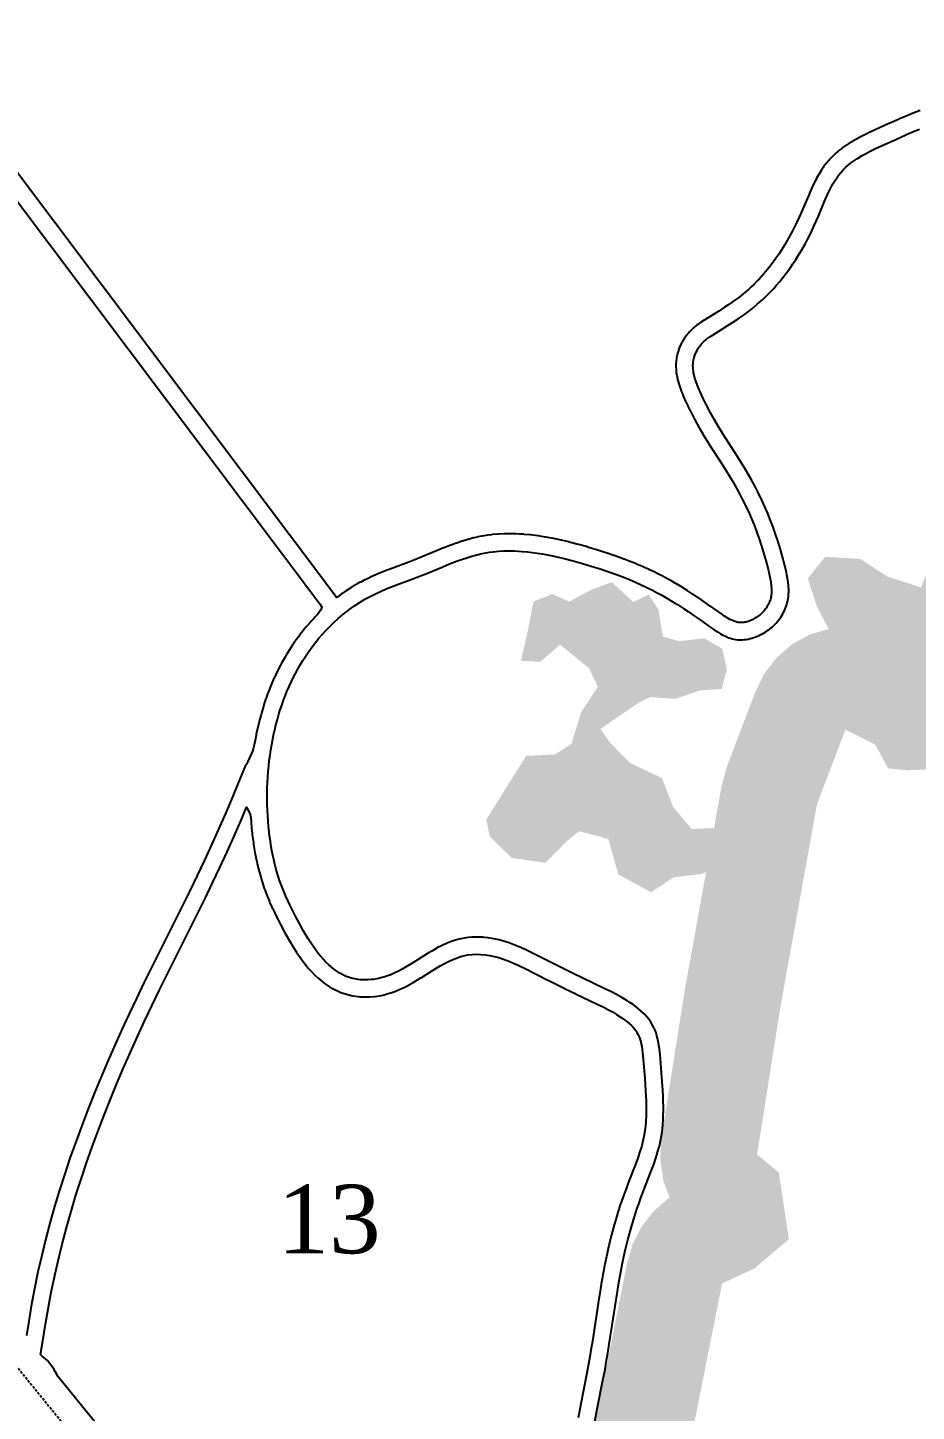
# Model space of a CAD drawing. Header units: metres. Extents: x 711577 to 713688, y 7856318 to 7857553.
# Drawn here: x 712827.4 to 713086.9, y 7856558.6 to 7856962.5 of the extents above; entities that cross this region are included whole.
import ezdxf
from ezdxf.enums import TextEntityAlignment as Align

# ---------------------------------------------------------------- set-up
doc = ezdxf.new("R2010")
doc.units = ezdxf.units.M
doc.linetypes.add('DASHED2', pattern=[0.375, 0.25, -0.125])
for name, color, linetype, true_color in [('APP', 7, 'Continuous', 0xffffff), ('NUMERAÇÕES DOS TALHÕES', 7, 'Continuous', 0xffffff), ('RESERVA LEGAL', 7, 'Continuous', 0xffffff), ('TALHÕES', 3, 'Continuous', 0x00ff00)]:
    doc.layers.add(name, color=color, linetype=linetype, true_color=true_color)
for name, color, linetype in [('NUMERAÇÕES', 7, 'Continuous'), ('Perímetro', 1, 'Continuous'), ('Rede de Energia', 1, 'DASHED2'), ('ÁREAS', 7, 'Continuous')]:
    doc.layers.add(name, color=color, linetype=linetype)
doc.styles.add('AREAS', font='times.ttf')

# ---------------------------------------------------------------- blocks, each defined once
blk = doc.blocks.new('area_de_talhao')
at = {"layer": 'NUMERAÇÕES', "linetype": 'Continuous', "style": 'AREAS'}
blk.add_attdef('NRO', text='', height=20, dxfattribs=at).set_placement((0, 6.08), align=Align.CENTER)
at = {"layer": 'ÁREAS', "linetype": 'Continuous', "style": 'AREAS', "flags": 1}
for tag, height, p in [('AREAREAL', 0.001, (0, 0)), ('AREA', 20, (0, -23.92))]:
    blk.add_attdef(tag, text='', height=height, dxfattribs=at).set_placement(p, align=Align.CENTER)

msp = doc.modelspace()

# ---------------------------------------------------------------- hatches: boundary and pattern name
at = {"layer": 'APP', "linetype": 'Continuous'}
h = msp.add_hatch(dxfattribs=at)
h.set_pattern_fill('GOST_GLASS', color=3)
h.paths.add_polyline_path([(711807.13, 7856885.17), (711804.27, 7856887.4), (711782.36, 7856902.33), (711780.04, 7856903.57), (711780.32, 7856906.84), (711779.58, 7856913.19), (711778.65, 7856915.96), (711780.69, 7856920.95), (711781.85, 7856926.75), (711781.9, 7856932.67), (711780.84, 7856938.48), (711778.42, 7856944.7), (711778.93, 7856944.69), (711781.88, 7856949.15), (711790.88, 7856953.52), (711807.19, 7856961.45), (711813.69, 7856965.82), (711830.14, 7856980.56), (711835.25, 7856986.56), (711848.05, 7857006.47), (711849.76, 7857009.5), (711863.08, 7857036.62), (711864.46, 7857039.9), (711874.89, 7857069.35), (711880.32, 7857081.5), (711882.22, 7857087.15), (711883, 7857093.08), (711882.64, 7857099.06), (711881.16, 7857104.84), (711878.61, 7857110.19), (711875.1, 7857114.9), (711870.76, 7857118.77), (711865.78, 7857121.65), (711864.87, 7857122.06), (711859.7, 7857123.77), (711854.32, 7857124.41), (711848.92, 7857123.97), (711843.7, 7857122.45), (711840.73, 7857120.9), (711839.84, 7857118.61), (711838.38, 7857119.53), (711834.54, 7857116.44), (711830.93, 7857112.17), (711828.17, 7857107.26), (711822.23, 7857093.95), (711821.32, 7857091.68), (711811.08, 7857062.78), (711799.37, 7857038.93), (711789.77, 7857024.01), (711779.44, 7857014.75), (711766.78, 7857008.61), (711750.55, 7857000.72), (711746.21, 7856998.1), (711742.37, 7856994.72), (711739.15, 7856990.67), (711729.66, 7856976.32), (711726.34, 7856969.62), (711726.12, 7856969.02), (711723.15, 7856969.62), (711694.71, 7856973.1), (711688.85, 7856973.17), (711683.09, 7856971.97), (711677.69, 7856969.54), (711672.88, 7856965.99), (711668.86, 7856961.48), (711659.14, 7856947.98), (711649.63, 7856945.44), (711646.93, 7856944.57), (711621.35, 7856934.8), (711592.06, 7856926.82), (711586.56, 7856924.67), (711584.21, 7856923.1), (711599.11, 7856897.94), (711629.7, 7856906.27), (711656.54, 7856916.52), (711675.69, 7856921.62), (711691.41, 7856943.46), (711719.85, 7856939.98), (711737.36, 7856935.02), (711739.78, 7856934.27), (711746.87, 7856942.2), (711752.88, 7856959.28), (711762.38, 7856973.63), (711778.61, 7856981.51), (711794.8, 7856989.38), (711811.05, 7857003.93), (711823.74, 7857023.68), (711837.01, 7857050.69), (711847.85, 7857081.28), (711853.79, 7857094.58), (711854.7, 7857094.17), (711848.78, 7857080.91), (711837.93, 7857050.3), (711824.61, 7857023.18), (711811.81, 7857003.28), (711795.36, 7856988.54), (711779.05, 7856980.61), (711763.06, 7856972.85), (711753.79, 7856958.83), (711747.75, 7856941.68), (711740.83, 7856933.94), (711753.7, 7856929.93), (711747.05, 7856917.27), (711752.01, 7856906.34), (711743.8, 7856886.65), (711766.97, 7856877.27), (711788.87, 7856862.34), (711807.71, 7856845.62), (711811.36, 7856831.11), (711800.64, 7856817.77), (711783.09, 7856785.34), (711771.83, 7856747.17), (711780.95, 7856703.95), (711781.26, 7856646.68), (711785.74, 7856589.55), (711842.66, 7856510.21), (711887.71, 7856504.37), (711945.81, 7856479.71), (712023.06, 7856430.77), (712051.13, 7856427.29), (712051.33, 7856432.54), (712050.48, 7856438.25), (712048.6, 7856443.68), (712045.77, 7856448.63), (712042.08, 7856452.9), (712037.67, 7856456.35), (711960.43, 7856505.28), (711956.42, 7856507.38), (711898.32, 7856532.05), (711891.2, 7856533.98), (711858.04, 7856538.28), (711813.28, 7856600.66), (711812.87, 7856606), (711812.74, 7856606.09), (711812.85, 7856606.18), (711809.57, 7856648.04), (711809.32, 7856693.99), (711806.05, 7856696.67), (711809.25, 7856704.33), (711808.59, 7856710.45), (711801.11, 7856745.93), (711809.21, 7856773.41), (711823.94, 7856800.61), (711832.97, 7856811.85), (711836.07, 7856816.56), (711838.26, 7856821.81), (711839.46, 7856827.41), (711839.62, 7856833.14), (711838.73, 7856838.8), (711835.08, 7856853.31), (711833.05, 7856858.97), (711829.97, 7856864.09), (711825.97, 7856868.45)])
h.paths.add_polyline_path([(713046.72, 7856628.27), (713040.39, 7856633.56), (713047.13, 7856676.24), (713057.88, 7856735.79), (713066.2, 7856757.61), (713074.92, 7856753.14), (713078.63, 7856746.26), (713084.07, 7856745.71), (713092.36, 7856746.01), (713099.25, 7856740.73), (713113.14, 7856735.46), (713127.69, 7856734.17), (713144.64, 7856733.12), (713160.06, 7856737.59), (713180.53, 7856738.25), (713205.62, 7856735.54), (713224.95, 7856738.19), (713245.89, 7856733.96), (713261.18, 7856729.39), (713263.62, 7856717.88), (713265.93, 7856699.79), (713257.78, 7856688.11), (713248.02, 7856671.65), (713232.48, 7856632.1), (713224.79, 7856616.42), (713218.68, 7856600.95), (713224.83, 7856585.33), (713229.86, 7856570.41), (713234.74, 7856554.57), (713238.69, 7856550.13), (713253.65, 7856544.47), (713259.08, 7856530.39), (713268.67, 7856525.6), (713289.21, 7856523.62), (713300.02, 7856524.35), (713305.22, 7856526.25), (713322.83, 7856545.07), (713349, 7856566.66), (713373.23, 7856579.82), (713380.58, 7856600.47), (713394.01, 7856606.15), (713408.19, 7856608.48), (713422.66, 7856610.57), (713434.83, 7856602.42), (713442.63, 7856598.64), (713467.5, 7856606.96), (713485.56, 7856615.07), (713501.74, 7856620.54), (713499.07, 7856654.17), (713491.47, 7856682.98), (713483.81, 7856726.05), (713481.87, 7856754.39), (713475.16, 7856774.79), (713485.08, 7856790.03), (713514.99, 7856780.54), (713536.46, 7856770.69), (713558.66, 7856768.09), (713578.2, 7856771.23), (713589.75, 7856779.6), (713596.73, 7856788.71), (713605.65, 7856802.69), (713598.7, 7856820.05), (713593.14, 7856833.7), (713597.79, 7856845.77), (713605.21, 7856857.11), (713615.75, 7856866.24), (713622.17, 7856885.8), (713629.99, 7856922.69), (713636.61, 7856959.34), (713633.57, 7856974.27), (713645.02, 7857007.87), (713641.45, 7857029.17), (713622.62, 7857060.95), (713611.84, 7857079.88), (713593.35, 7857082.49), (713589.71, 7857091.49), (713584.8, 7857111.14), (713587.11, 7857124.58), (713592.5, 7857132.23), (713601.11, 7857134.12), (713609.87, 7857123.82), (713625.47, 7857132.73), (713636.14, 7857142.66), (713655.47, 7857142.29), (713688.27, 7857186.68), (713663.42, 7857202.71), (713641.85, 7857172.39), (713636.7, 7857172.49), (713631.47, 7857172.08), (713626.4, 7857170.66), (713621.66, 7857168.28), (713617.42, 7857165.02), (713613.17, 7857161.07), (713612.72, 7857161.35), (713607.11, 7857163.29), (713601.24, 7857163.96), (713595.36, 7857163.33), (713586.75, 7857161.44), (713581.83, 7857159.85), (713577.26, 7857157.36), (713573.2, 7857154.04), (713569.77, 7857149.99), (713564.38, 7857142.35), (713561.13, 7857136.42), (713559.25, 7857129.87), (713556.93, 7857116.42), (713556.5, 7857109.93), (713557.42, 7857103.5), (713562.33, 7857083.85), (713563.66, 7857079.77), (713567.29, 7857070.78), (713570.12, 7857065.4), (713573.94, 7857060.74), (713578.59, 7857057.01), (713583.87, 7857054.37), (713589.55, 7857052.92), (713594.55, 7857052.21), (713598.34, 7857045.57), (713598.6, 7857045.13), (713614.51, 7857018.26), (713615.82, 7857010.45), (713606.92, 7856984.32), (713605.62, 7856978.97), (713605.27, 7856973.47), (713605.88, 7856967.99), (713607.72, 7856958.95), (713602.26, 7856928.7), (713594.88, 7856893.92), (713591.6, 7856883.92), (713587.24, 7856880.15), (713581.9, 7856874.02), (713574.48, 7856862.69), (713571.55, 7856856.95), (713566.9, 7856844.88), (713565.32, 7856839.23), (713564.83, 7856833.36), (713565.43, 7856827.51), (713567.12, 7856821.9), (713572.64, 7856808.34), (713573.59, 7856805.97), (713570.32, 7856801.71), (713567.53, 7856799.69), (713558.12, 7856798.18), (713543.88, 7856799.85), (713526.31, 7856807.9), (713523.18, 7856809.11), (713493.27, 7856818.6), (713487.43, 7856819.76), (713481.48, 7856819.62), (713475.69, 7856818.16), (713470.32, 7856815.47), (713465.6, 7856811.65), (713461.73, 7856806.88), (713451.82, 7856791.64), (713449.24, 7856786.77), (713447.57, 7856781.48), (713446.87, 7856775.96), (713447.15, 7856770.4), (713448.41, 7856764.99), (713453.9, 7856748.29), (713455.57, 7856723.87), (713455.98, 7856720.52), (713463.64, 7856677.45), (713464.19, 7856674.96), (713471.08, 7856648.85), (713471.68, 7856641.25), (713457.67, 7856634.96), (713445.26, 7856630.81), (713437.87, 7856635.76), (713433.46, 7856638.17), (713428.72, 7856639.73), (713423.8, 7856640.39), (713418.84, 7856640.13), (713404.37, 7856638.04), (713403.86, 7856637.96), (713389.68, 7856635.63), (713383.5, 7856633.84), (713370.07, 7856628.16), (713364.87, 7856625.27), (713360.35, 7856621.32), (713356.7, 7856616.47), (713354.07, 7856610.93), (713350.56, 7856601.06), (713336.05, 7856593.18), (713331.57, 7856590.15), (713305.39, 7856568.56), (713302.67, 7856566), (713291.11, 7856553.64), (713289.64, 7856553.54), (713280.39, 7856554.43), (713279.88, 7856555.73), (713277.09, 7856561.24), (713273.27, 7856566.01), (713268.58, 7856569.84), (713263.25, 7856572.55), (713258.42, 7856574.38), (713256.79, 7856579.65), (713256.54, 7856580.43), (713251.51, 7856595.35), (713250.99, 7856596.78), (713249.34, 7856600.96), (713250.48, 7856603.84), (713257.64, 7856618.43), (713258.65, 7856620.72), (713273.28, 7856657.97), (713281.23, 7856671.37), (713288.74, 7856682.15), (713291.52, 7856687.06), (713293.36, 7856692.44), (713294.19, 7856698.08), (713293.99, 7856703.79), (713291.69, 7856721.88), (713291.26, 7856724.43), (713288.81, 7856735.94), (713286.86, 7856741.99), (713283.73, 7856747.46), (713279.57, 7856752.1), (713274.56, 7856755.7), (713268.94, 7856758.09), (713253.65, 7856762.66), (713251.26, 7856763.26), (713230.32, 7856767.49), (713225.84, 7856768.02), (713221.34, 7856767.78), (713205.27, 7856765.58), (713183.45, 7856767.94), (713179.69, 7856768.08), (713159.22, 7856767.41), (713152.58, 7856766.36), (713141.67, 7856763.2), (713129.74, 7856763.93), (713119.26, 7856764.86), (713112.66, 7856767.37), (713109.03, 7856770.15), (713103.6, 7856773.41), (713097.63, 7856775.33), (713093.32, 7856775.68), (713092.16, 7856776.83), (713087.34, 7856779.96), (713078.63, 7856784.44), (713073.18, 7856786.54), (713067.43, 7856787.42), (713061.64, 7856787.05), (713056.04, 7856785.44), (713050.86, 7856782.67), (713046.33, 7856778.84), (713042.63, 7856774.12), (713039.93, 7856768.7), (713031.61, 7856746.89), (713030.07, 7856741.34), (713019.31, 7856681.78), (713019.2, 7856681.1), (713012.46, 7856638.42), (713012.11, 7856632.09), (713013.03, 7856625.83), (713014.85, 7856620.87), (713014.07, 7856620.41), (713009.96, 7856616.76), (713006.58, 7856612.36), (713004.05, 7856607.37), (713002.45, 7856601.97), (712991.62, 7856547.54), (712991.02, 7856541.13), (712991.34, 7856506.14), (712991.43, 7856504.09), (712992.77, 7856486.13), (712993.56, 7856481.11), (713005.77, 7856430.57), (713007.57, 7856425.27), (713010.28, 7856420.43), (713024.44, 7856399.86), (713009.24, 7856384.21), (713005.94, 7856380.15), (713003.38, 7856375.53), (713001.65, 7856370.51), (712990.36, 7856325.75), (712989.53, 7856320.4), (713017.73, 7856318.12), (713029.01, 7856362.88), (713050.76, 7856385.26), (713056.4, 7856404.28), (713033.21, 7856437.97), (713021, 7856488.51), (713019.66, 7856506.47), (713019.33, 7856541.46), (713030.17, 7856595.88), (713039.63, 7856600.28), (713049.66, 7856608.79)])
h.paths.add_polyline_path([(711891.5, 7857177.02, 0.197914), (711905.95, 7857141.94), (711903.5, 7857149.92), (711911.15, 7857157), (711915.69, 7857160.83), (711908.52, 7857164.83), (711902.87, 7857169.08), (711899.04, 7857173.85), (711907.15, 7857178.53), (711912.29, 7857182.2), (711919.99, 7857189.5), (711927.6, 7857195.05), (711937.59, 7857197.28), (711945.34, 7857200.67), (711946.94, 7857198.59), (711951.17, 7857194.37), (711949.97, 7857185.91), (711949.12, 7857179.77), (711949.66, 7857176.07), (711951.14, 7857171.73), (711955.67, 7857170.8), (711955.37, 7857165.39), (711952.44, 7857157.87), (711948.15, 7857158.18), (711942.98, 7857154.14), (711938.76, 7857147.47), (711935.38, 7857139.16), (711931.4, 7857139.42), (711923.99, 7857134.3), (711923.2, 7857130.62, 0.527842), (711991.1, 7857177.02, 1)])
h.paths.add_polyline_path([(711955.37, 7857165.39), (711955.67, 7857170.8), (711951.14, 7857171.73), (711949.66, 7857176.07), (711949.12, 7857179.77), (711949.97, 7857185.91), (711951.17, 7857194.37), (711946.94, 7857198.59), (711945.34, 7857200.67), (711937.59, 7857197.28), (711927.6, 7857195.05), (711919.99, 7857189.5), (711912.29, 7857182.2), (711907.15, 7857178.53), (711899.04, 7857173.85), (711902.87, 7857169.08), (711908.52, 7857164.83), (711915.69, 7857160.83), (711911.15, 7857157), (711903.5, 7857149.92), (711905.95, 7857141.94, 0.104717), (711923.2, 7857130.62), (711923.99, 7857134.3), (711931.4, 7857139.42), (711935.38, 7857139.16), (711938.76, 7857147.47), (711942.98, 7857154.14), (711948.15, 7857158.18), (711952.44, 7857157.87)], flags=17)
h.paths.add_polyline_path([(711942.1, 7857177.02, -1), (711940.5, 7857177.02, -1)], flags=16)
at = {"layer": 'RESERVA LEGAL', "linetype": 'Continuous'}
h = msp.add_hatch(dxfattribs=at)
h.set_pattern_fill('CROSS', color=1, scale=2)
h.paths.add_polyline_path([(711811.08, 7857062.78), (711817.41, 7857080.64), (711816.98, 7857080.59), (711811.97, 7857074.68), (711802.29, 7857068.96), (711794.73, 7857064.42), (711787.08, 7857064.63), (711779.13, 7857065.14), (711774.96, 7857059.38), (711783.1, 7857052.46), (711788.52, 7857046.62), (711789.97, 7857033.44), (711789.88, 7857024.18), (711799.37, 7857038.93)])
h.paths.add_polyline_path([(711838.38, 7857119.53), (711837.09, 7857120.35), (711834.06, 7857127.32), (711827.53, 7857124.03), (711819.19, 7857121.38), (711816.44, 7857116.62), (711820.17, 7857108.47), (711826.27, 7857108.3), (711827.68, 7857106.16), (711828.17, 7857107.26), (711830.93, 7857112.17), (711834.54, 7857116.44)])
h.paths.add_polyline_path([(711850.79, 7857127.22), (711845.56, 7857129.09), (711842.08, 7857124.35), (711840.73, 7857120.9), (711843.7, 7857122.45), (711848.92, 7857123.97), (711852.64, 7857124.28)])
h.paths.add_polyline_path([(711920.27, 7857109.15), (711923.32, 7857116.36), (711924.21, 7857121.67), (711922.88, 7857129.11), (711922.56, 7857130.88, -0.098696), (711906.3, 7857141.59), (711906.26, 7857140.94), (711905.72, 7857132.61), (711902.36, 7857126.22), (711905.07, 7857123.1), (711910.26, 7857125.23), (711912.27, 7857120.77), (711911.83, 7857114.38), (711905.97, 7857109.71), (711896.41, 7857106.84), (711885.06, 7857102.47), (711881.64, 7857102.98), (711882.64, 7857099.06), (711883, 7857093.08), (711882.51, 7857089.37), (711884.1, 7857089.59), (711890.78, 7857092.03), (711897.2, 7857093.98), (711905.75, 7857095.56), (711911.15, 7857096.79), (711915.59, 7857102.16)])
h.paths.add_polyline_path([(711896.09, 7857079.21), (711899.82, 7857081.22), (711900.66, 7857085.1), (711899.74, 7857087.86), (711895.27, 7857085.85), (711890.34, 7857083.86), (711886.4, 7857079.15), (711881.44, 7857079.37), (711880.23, 7857081.3), (711876.32, 7857072.54), (711880.49, 7857072.68), (711887.8, 7857073.08), (711891.22, 7857077.49)])
h.paths.add_polyline_path([(711790.89, 7856920.94), (711790.8, 7856925.71), (711792.31, 7856932.66), (711792.76, 7856937.84), (711788.13, 7856937.71), (711783.93, 7856944.52), (711779, 7856944.68), (711778.73, 7856943.92), (711780.84, 7856938.48), (711781.9, 7856932.67), (711781.85, 7856926.75), (711780.69, 7856920.95), (711778.65, 7856915.96), (711779.58, 7856913.19), (711780.32, 7856906.84), (711780.04, 7856903.57), (711782.36, 7856902.33), (711793.86, 7856894.5), (711797.29, 7856901.01), (711795.77, 7856905.58), (711796.3, 7856912.44), (711791.47, 7856916.21)])
h.paths.add_polyline_path([(711891.19, 7856858.32), (711883.53, 7856861.77), (711879.74, 7856859.47), (711873.68, 7856859.72), (711870.02, 7856866.13), (711859.57, 7856872.04), (711846.75, 7856864.67), (711838.15, 7856869.81), (711838.63, 7856877.96), (711835.32, 7856882.84), (711825.73, 7856887.89), (711818.51, 7856893.94), (711812.47, 7856897.81), (711810.05, 7856894.2), (711804.43, 7856893.15), (711799.89, 7856890.38), (711804.27, 7856887.4), (711807.13, 7856885.17), (711825.97, 7856868.45), (711829.97, 7856864.09), (711833.05, 7856858.97), (711835.08, 7856853.31), (711838.73, 7856838.8), (711839.62, 7856833.14), (711839.46, 7856827.41), (711838.26, 7856821.81), (711836.07, 7856816.56), (711832.97, 7856811.85), (711823.94, 7856800.61), (711816.12, 7856786.18), (711830.36, 7856790.02), (711839.72, 7856798.86), (711840.75, 7856803.78), (711842.55, 7856813.2), (711842.05, 7856821.06), (711850.19, 7856828.11), (711854.88, 7856832.8), (711860.43, 7856832.91), (711862.91, 7856840.73), (711870.99, 7856841.42), (711880.9, 7856845.72), (711888.38, 7856850.17)])
h.paths.add_polyline_path([(711820.42, 7856727.21), (711817.37, 7856734.95), (711818.28, 7856741.73), (711811.13, 7856745.58), (711801.82, 7856742.58), (711808.59, 7856710.45), (711809.36, 7856703.29), (711814.46, 7856706.78), (711821.56, 7856705.39), (711822.47, 7856711.69), (711822.5, 7856718.73)])
h.paths.add_polyline_path([(711826.86, 7856678.31), (711826.43, 7856688.96), (711822.97, 7856693.58), (711816.86, 7856694.91), (711809.33, 7856692.73), (711809.57, 7856648.04), (711812.85, 7856606.18), (711812.85, 7856606.18), (711819.03, 7856611.22), (711823.83, 7856616.44), (711831.77, 7856618.89), (711833.19, 7856623.97), (711835.27, 7856629.09), (711839.15, 7856638.47), (711838.45, 7856645.67), (711842.94, 7856651.7), (711838.53, 7856656.65), (711831.61, 7856656.53), (711825.28, 7856653.05), (711818.76, 7856655.47), (711813.2, 7856659.34), (711816.21, 7856662.62), (711821.97, 7856669.27)])
h.paths.add_polyline_path([(711894.19, 7856563.08), (711895.14, 7856568.76), (711891.46, 7856570.38), (711886.14, 7856567.82), (711881.78, 7856568.56), (711873.23, 7856569.14), (711865.86, 7856569.67), (711857.33, 7856570.85), (711849.92, 7856576.59), (711841.05, 7856579.04), (711836.27, 7856587.64), (711827.59, 7856592.68), (711823.14, 7856598.61), (711817.66, 7856602.67), (711812.87, 7856606), (711813.28, 7856600.66), (711858.04, 7856538.28), (711891.2, 7856533.98), (711898.32, 7856532.05), (711956.42, 7856507.38), (711960.43, 7856505.28), (711976.98, 7856494.79), (711977.13, 7856498.62), (711976.83, 7856506.66), (711976.43, 7856512.59), (711973.01, 7856517.69), (711969.07, 7856522.72), (711963.39, 7856523.67), (711956.54, 7856525.61), (711952.78, 7856529.61), (711942.86, 7856527.65), (711937.29, 7856535.18), (711930.13, 7856543.17), (711921.24, 7856550.14), (711912.78, 7856552.38), (711907.69, 7856551.54), (711900.3, 7856552.91)])
h.paths.add_polyline_path([(712047.09, 7856478.83), (712047.14, 7856483.93), (712038.81, 7856488.19), (712030.79, 7856482.11), (712022.84, 7856480.67), (712018.21, 7856486.43), (712016.49, 7856492.24), (712009.04, 7856494.31), (711994.3, 7856491.11), (711986.17, 7856488.98), (712037.67, 7856456.35), (712042.08, 7856452.9), (712045.77, 7856448.63), (712048.6, 7856443.68), (712050.48, 7856438.25), (712051.33, 7856432.54), (712051.13, 7856427.29), (712052.98, 7856427.06), (712063.34, 7856428.72), (712066.53, 7856431.74), (712063.28, 7856437.82), (712064.83, 7856442.25), (712069.2, 7856445.24), (712066.85, 7856450.12), (712060.76, 7856450.99), (712059.05, 7856454.71), (712062.98, 7856460.35), (712060.53, 7856464.97), (712057.56, 7856469.41), (712053.7, 7856469.49), (712049.51, 7856472.44)])
h.paths.add_polyline_path([(712997.47, 7856753.73), (712994.69, 7856757.77), (712999.9, 7856761.38), (713005.82, 7856765.42), (713009.19, 7856767.04), (713016.57, 7856766.56), (713023.77, 7856769.02), (713030.07, 7856769.44), (713031.55, 7856775.26), (713030.21, 7856781.18), (713025.05, 7856784.22), (713017.6, 7856783.41), (713012.87, 7856784.74), (713011.61, 7856792.57), (713008.77, 7856797), (713004.24, 7856794.82), (712997.99, 7856800.6), (712992.02, 7856798.43), (712985.5, 7856794.93), (712980.6, 7856797.17), (712975.1, 7856794.95), (712973.29, 7856785.79), (712971.42, 7856777.68), (712977.04, 7856777.32), (712982.85, 7856782.38), (712991.29, 7856775.53), (712993.9, 7856770.07), (712989.04, 7856762.7), (712986.18, 7856753.44), (712981.39, 7856750.3), (712972.95, 7856749.92), (712961.32, 7856731.32), (712962.31, 7856726.46), (712968.7, 7856720.13), (712978.62, 7856718.69), (712984.79, 7856724.97), (712988.45, 7856727.92), (712996.94, 7856725.65), (712999.88, 7856715.26), (713009.46, 7856710.1), (713015.98, 7856714.43), (713024.45, 7856715.49), (713025.49, 7856715.99), (713027.81, 7856728.85), (713021.32, 7856728.53), (713015.88, 7856734.97), (713012.6, 7856743.43), (713003.45, 7856747.74)])
h.paths.add_polyline_path([(713070.57, 7856807.39), (713060.23, 7856808), (713055.18, 7856801.72), (713057.86, 7856793.46), (713061.26, 7856787.03), (713067.43, 7856787.42), (713073.18, 7856786.54), (713078.63, 7856784.44), (713087.34, 7856779.96), (713092.16, 7856776.83), (713093.32, 7856775.68), (713097.63, 7856775.33), (713100.48, 7856774.41), (713101.37, 7856777.64), (713092.12, 7856789.41), (713104.6, 7856797.01), (713112.96, 7856799.81), (713115.95, 7856806.19), (713109.94, 7856814.27), (713106.41, 7856820.98), (713099.9, 7856818.97), (713092.91, 7856810.21), (713088.23, 7856799.06), (713078.31, 7856802.31)])
h.paths.add_polyline_path([(713457.76, 7856710.53), (713455.79, 7856708.42), (713446.89, 7856703.38), (713440.81, 7856698.34), (713447.12, 7856689.2), (713449.3, 7856680.32), (713452.61, 7856673.15), (713457.66, 7856671.72), (713461.77, 7856672.8), (713464.41, 7856674.13), (713464.19, 7856674.96), (713463.64, 7856677.45)])
h.paths.add_polyline_path([(713602.26, 7856928.7), (713607.72, 7856958.95), (713605.88, 7856967.99), (713605.27, 7856973.47), (713605.62, 7856978.97), (713606.92, 7856984.32), (713615.82, 7857010.45), (713614.51, 7857018.26), (713598.47, 7857045.35), (713594.55, 7857052.21), (713589.55, 7857052.92), (713584.75, 7857054.14), (713584.68, 7857052.39), (713585.89, 7857035.89), (713583.76, 7857019.14), (713586.2, 7857013.19), (713583.89, 7856997.21), (713576.89, 7856989.12), (713571.38, 7856983.38), (713572.19, 7856978.05), (713567.83, 7856970.28), (713551.93, 7856963.15), (713540.56, 7856949.66), (713532.84, 7856935.09), (713527.04, 7856929.9), (713527.14, 7856923.01), (713523.69, 7856916.18), (713518.87, 7856910.57), (713512.63, 7856903.58), (713506.4, 7856895.23), (713502.63, 7856894.34), (713497.29, 7856898.14), (713495.4, 7856896.99), (713494.4, 7856891.64), (713497.87, 7856887.87), (713504.18, 7856887.8), (713504.4, 7856869.6), (713518.31, 7856859.24), (713524.48, 7856847.12), (713527.83, 7856835.17), (713521.32, 7856828.52), (713510.77, 7856824.58), (713509.99, 7856817.05), (713516.37, 7856812.67), (713516.52, 7856811.22), (713523.18, 7856809.11), (713526.31, 7856807.9), (713543.88, 7856799.85), (713558.12, 7856798.18), (713567.53, 7856799.69), (713570.32, 7856801.71), (713573.59, 7856805.97), (713572.64, 7856808.34), (713567.12, 7856821.9), (713565.43, 7856827.51), (713564.83, 7856833.36), (713565.32, 7856839.23), (713566.9, 7856844.88), (713571.55, 7856856.95), (713574.48, 7856862.69), (713581.9, 7856874.02), (713587.24, 7856880.15), (713591.6, 7856883.92), (713594.88, 7856893.92)])
h.paths.add_polyline_path([(713585.6, 7857178.79), (713580.77, 7857178.54), (713573.73, 7857176.09), (713569.83, 7857172.67), (713566.36, 7857165.62), (713563.88, 7857159.1), (713565.17, 7857150.21), (713565.61, 7857144.1), (713569.77, 7857149.99), (713573.2, 7857154.04), (713577.26, 7857157.36), (713581.83, 7857159.85), (713585.25, 7857160.95), (713586, 7857164.62), (713586.14, 7857170.95)])
h.paths.add_polyline_path([(713622.1, 7857229.35), (713623.39, 7857221.68), (713627.54, 7857216.28), (713634.06, 7857211.85), (713641.59, 7857207.74), (713653.82, 7857202.41), (713660.11, 7857198.06), (713663.42, 7857202.71)])
h.paths.add_polyline_path([(713571.08, 7857246.96), (713573.1, 7857250.54), (713576.45, 7857253.94), (713578.4, 7857257.52), (713528.45, 7857289.73), (713527.1, 7857284.14), (713528.03, 7857280.42), (713522.31, 7857275.63), (713518.96, 7857278.56), (713515.32, 7857282.28), (713512.77, 7857283.58), (713509.39, 7857281.04), (713502.69, 7857279.49), (713496.19, 7857277.62), (713492.52, 7857274.31), (713492.46, 7857269.85), (713496.18, 7857266.3), (713498.81, 7857262.91), (713504.35, 7857261.38), (713507.83, 7857259.25), (713512.5, 7857262.07), (713513.99, 7857265.26), (713516.1, 7857267.32), (713518.12, 7857262.14), (713516.15, 7857258.47), (713513.69, 7857254.17), (713508.06, 7857251.54), (713502.76, 7857247.96), (713501.55, 7857239.82), (713504.84, 7857234.78), (713508.07, 7857231.62), (713508.42, 7857221.04), (713509.9, 7857212.04), (713508.38, 7857204.03), (713505.28, 7857197.16), (713505.51, 7857190.75), (713506.86, 7857185.43), (713510.58, 7857178.93), (713517.72, 7857175.56), (713519.91, 7857170.98), (713516.02, 7857168.49), (713518.37, 7857164.54), (713516.71, 7857160.05), (713512.3, 7857154.35), (713514.93, 7857147.63), (713522.62, 7857145.26), (713527.49, 7857146.88), (713532.39, 7857148.84), (713536.5, 7857151.65), (713539.51, 7857156.63), (713542.69, 7857162.76), (713544.4, 7857168.29), (713545.13, 7857174.5), (713548.12, 7857177.05), (713551.47, 7857180.76), (713554.81, 7857184.31), (713556.86, 7857189.2), (713554.61, 7857195.79), (713555.51, 7857202.17), (713558.89, 7857208.7), (713557.65, 7857216.23), (713553.9, 7857220.32), (713555.6, 7857224.73), (713555.99, 7857230.93), (713555.04, 7857234.18), (713556.83, 7857236.61), (713565.06, 7857239.53), (713571.34, 7857241.19)])
h.paths.add_polyline_path([(713475.04, 7857324.17), (713473.62, 7857322.51), (713468.75, 7857321.94), (713465.46, 7857322.15), (713462.79, 7857320.61), (713462.87, 7857316.37), (713464.98, 7857311.14), (713466.78, 7857306.37), (713472.56, 7857303.73), (713475.61, 7857307.47), (713479.71, 7857306.45), (713483.51, 7857306.22), (713486.03, 7857304.11), (713490.44, 7857300.36), (713496.28, 7857294.16), (713501.27, 7857294.34), (713505.95, 7857294.22), (713508.73, 7857296.87), (713511.67, 7857298.4), (713511.95, 7857300.37)])
h.paths.add_polyline_path([(711955.67, 7857170.8), (711951.14, 7857171.73), (711949.66, 7857176.07), (711949.12, 7857179.77), (711949.97, 7857185.91), (711951.17, 7857194.37), (711946.94, 7857198.59), (711945.34, 7857200.67), (711937.59, 7857197.28), (711927.6, 7857195.05), (711919.99, 7857189.5), (711912.29, 7857182.2), (711907.15, 7857178.53), (711899.04, 7857173.85), (711902.87, 7857169.08), (711908.52, 7857164.83), (711915.69, 7857160.83), (711911.15, 7857157), (711903.5, 7857149.92), (711905.95, 7857141.94, 0.104717), (711923.2, 7857130.62), (711923.99, 7857134.3), (711931.4, 7857139.42), (711935.38, 7857139.16), (711938.76, 7857147.47), (711942.98, 7857154.14), (711948.15, 7857158.18), (711952.44, 7857157.87), (711955.37, 7857165.39)])
h.paths.add_polyline_path([(711940.5, 7857177.02, -1), (711942.1, 7857177.02, -1)], flags=16)

# ---------------------------------------------------------------- linework, layer by layer
at = {"layer": 'Perímetro'}
msp.add_lwpolyline([(712993.01, 7856555.59), (712993.72, 7856559.27), (712995.49, 7856568.19), (712995.98, 7856570.82), (712996.36, 7856572.93), (712996.81, 7856575.57), (712997.23, 7856578.21), (712998.92, 7856589.3), (712999.58, 7856593.52), (713000.03, 7856596.14), (713000.41, 7856598.24), (713000.8, 7856600.33), (713001.22, 7856602.42), (713001.91, 7856605.54), (713002.67, 7856608.64), (713003.5, 7856611.73), (713004.4, 7856614.8), (713004.88, 7856616.33), (713005.39, 7856617.85), (713005.91, 7856619.37), (713006.45, 7856620.89), (713007.4, 7856623.41), (713009.56, 7856628.93), (713010.3, 7856630.94), (713010.82, 7856632.45), (713011.14, 7856633.46), (713011.44, 7856634.47), (713011.85, 7856636), (713012.2, 7856637.54), (713012.48, 7856639.08), (713012.63, 7856640.12), (713012.75, 7856641.16), (713012.85, 7856642.2), (713012.96, 7856643.77), (713013, 7856644.82), (713013.03, 7856646.41), (713013.03, 7856647.47), (713013, 7856649.08), (713012.94, 7856650.69), (713012.85, 7856652.3), (713012.58, 7856656.11), (713012.04, 7856662.71), (713011.86, 7856664.35), (713011.71, 7856665.43), (713011.53, 7856666.49), (713011.31, 7856667.52), (713011.04, 7856668.53), (713010.88, 7856669.02), (713010.52, 7856669.98), (713010.32, 7856670.44), (713009.86, 7856671.34), (713009.33, 7856672.2), (713008.75, 7856673.02), (713008.1, 7856673.81), (713007.41, 7856674.57), (713006.66, 7856675.29), (713005.86, 7856675.99), (713005.03, 7856676.66), (713004.16, 7856677.3), (713003.25, 7856677.92), (713002.31, 7856678.52), (713000.86, 7856679.38), (712999.37, 7856680.2), (712997.84, 7856680.99), (712995.78, 7856681.99), (712989.71, 7856684.88), (712986.32, 7856686.53), (712981.61, 7856688.88), (712975.02, 7856692.22), (712973.1, 7856693.16), (712971.64, 7856693.83), (712970.66, 7856694.26), (712969.67, 7856694.67), (712968.67, 7856695.05), (712967.66, 7856695.41), (712966.63, 7856695.74), (712965.08, 7856696.17), (712964.02, 7856696.42), (712963.49, 7856696.52), (712962.42, 7856696.71), (712961.89, 7856696.78), (712960.81, 7856696.9), (712960.27, 7856696.94), (712959.19, 7856697), (712958.65, 7856697), (712957.58, 7856696.98), (712957.05, 7856696.96), (712955.98, 7856696.86), (712955.45, 7856696.79), (712954.41, 7856696.62), (712953.89, 7856696.51), (712953.38, 7856696.39), (712952.36, 7856696.11), (712951.36, 7856695.78), (712950.86, 7856695.6), (712949.87, 7856695.2), (712948.42, 7856694.55), (712946.98, 7856693.82), (712945.56, 7856693.03), (712944.16, 7856692.2), (712942.77, 7856691.35), (712939.55, 7856689.32), (712937.7, 7856688.2), (712936.77, 7856687.67), (712935.83, 7856687.16), (712934.39, 7856686.46), (712933.42, 7856686.03), (712932.43, 7856685.65), (712931.42, 7856685.31), (712930.9, 7856685.17), (712929.85, 7856684.91), (712929.32, 7856684.81), (712928.25, 7856684.64), (712927.71, 7856684.58), (712926.62, 7856684.51), (712925.53, 7856684.5), (712924.46, 7856684.56), (712923.93, 7856684.62), (712922.88, 7856684.79), (712922.36, 7856684.9), (712921.86, 7856685.04), (712921.36, 7856685.19), (712920.39, 7856685.54), (712919.45, 7856685.97), (712918.54, 7856686.46), (712917.66, 7856687.01), (712916.81, 7856687.62), (712915.98, 7856688.29), (712915.19, 7856689), (712914.41, 7856689.76), (712913.67, 7856690.56), (712912.94, 7856691.39), (712912.24, 7856692.26), (712911.56, 7856693.16), (712910.91, 7856694.09), (712910.27, 7856695.04), (712909.34, 7856696.49), (712908.75, 7856697.47), (712907.88, 7856698.95), (712906.78, 7856700.93), (712905.73, 7856702.89), (712904.72, 7856704.82), (712904.01, 7856706.25), (712903.32, 7856707.68), (712902.68, 7856709.12), (712902.07, 7856710.57), (712901.68, 7856711.55), (712901.32, 7856712.54), (712900.97, 7856713.53), (712900.64, 7856714.54), (712900.18, 7856716.06), (712899.9, 7856717.09), (712899.5, 7856718.64), (712899.26, 7856719.68), (712898.92, 7856721.26), (712898.72, 7856722.31), (712898.44, 7856723.9), (712898.28, 7856724.97), (712898.05, 7856726.57), (712897.92, 7856727.64), (712897.75, 7856729.25), (712897.61, 7856730.87), (712897.5, 7856732.48), (712897.41, 7856734.09), (712897.36, 7856735.7), (712897.33, 7856737.31), (712897.33, 7856738.92), (712897.36, 7856740.53), (712897.42, 7856742.13), (712897.51, 7856743.73), (712897.63, 7856745.33), (712897.78, 7856746.92), (712897.95, 7856748.52), (712898.16, 7856750.1), (712898.4, 7856751.69), (712898.66, 7856753.27), (712898.96, 7856754.84), (712899.29, 7856756.41), (712899.52, 7856757.45), (712899.9, 7856759.01), (712900.31, 7856760.56), (712900.76, 7856762.1), (712901.07, 7856763.12), (712901.57, 7856764.64), (712902.11, 7856766.16), (712902.68, 7856767.65), (712903.09, 7856768.65), (712903.72, 7856770.12), (712904.39, 7856771.58), (712905.1, 7856773.03), (712905.6, 7856773.98), (712906.37, 7856775.39), (712906.9, 7856776.32), (712907.74, 7856777.7), (712908.31, 7856778.6), (712909.51, 7856780.38), (712910.46, 7856781.69), (712911.44, 7856782.97), (712912.45, 7856784.22), (712913.5, 7856785.44), (712914.59, 7856786.63), (712915.72, 7856787.78), (712916.88, 7856788.91), (712918.07, 7856789.99), (712919.3, 7856791.04), (712920.56, 7856792.05), (712921.84, 7856793.01), (712923.16, 7856793.93), (712924.51, 7856794.8), (712925.88, 7856795.62), (712926.81, 7856796.14), (712927.75, 7856796.64), (712929.18, 7856797.34), (712930.63, 7856798), (712932.1, 7856798.62), (712934.58, 7856799.6), (712939.6, 7856801.46), (712941.61, 7856802.23), (712944.11, 7856803.24), (712948.6, 7856805.11), (712950.59, 7856805.92), (712952.59, 7856806.7), (712954.09, 7856807.25), (712955.6, 7856807.76), (712957.12, 7856808.22), (712958.64, 7856808.63), (712959.67, 7856808.87), (712960.7, 7856809.08), (712962.25, 7856809.34), (712963.29, 7856809.48), (712964.86, 7856809.63), (712966.44, 7856809.72), (712968.02, 7856809.75), (712969.62, 7856809.73), (712970.68, 7856809.68), (712971.75, 7856809.61), (712973.35, 7856809.47), (712975.5, 7856809.21), (712977.64, 7856808.88), (712979.79, 7856808.48), (712981.93, 7856808.03), (712984.06, 7856807.53), (712986.72, 7856806.84), (712989.36, 7856806.1), (712991.97, 7856805.32), (712994.56, 7856804.5), (712997.11, 7856803.63), (712999.64, 7856802.72), (713001.63, 7856801.95), (713003.11, 7856801.36), (713005.07, 7856800.52), (713006.52, 7856799.87), (713008.42, 7856798.97), (713009.84, 7856798.27), (713011.24, 7856797.53), (713012.62, 7856796.78), (713013.99, 7856795.99), (713015.79, 7856794.91), (713017.14, 7856794.07), (713018.92, 7856792.92), (713020.25, 7856792.03), (713022.02, 7856790.82), (713023.8, 7856789.57), (713026.94, 7856787.32), (713027.85, 7856786.69), (713028.78, 7856786.09), (713029.71, 7856785.53), (713030.18, 7856785.27), (713031.14, 7856784.8), (713031.62, 7856784.59), (713032.11, 7856784.4), (713032.61, 7856784.24), (713033.11, 7856784.09), (713033.61, 7856783.97), (713034.12, 7856783.88), (713034.64, 7856783.82), (713035.16, 7856783.79), (713035.69, 7856783.78), (713036.22, 7856783.8), (713036.75, 7856783.84), (713037.29, 7856783.91), (713037.82, 7856784.01), (713038.36, 7856784.12), (713038.89, 7856784.26), (713039.42, 7856784.43), (713039.94, 7856784.61), (713040.46, 7856784.82), (713040.98, 7856785.05), (713041.48, 7856785.29), (713041.98, 7856785.56), (713042.47, 7856785.84), (713042.95, 7856786.14), (713043.42, 7856786.46), (713043.88, 7856786.8), (713044.33, 7856787.15), (713044.76, 7856787.51), (713045.17, 7856787.89), (713045.57, 7856788.28), (713045.96, 7856788.69), (713046.32, 7856789.1), (713046.67, 7856789.53), (713047, 7856789.97), (713047.31, 7856790.42), (713047.61, 7856790.88), (713047.88, 7856791.35), (713048.14, 7856791.83), (713048.37, 7856792.31), (713048.59, 7856792.8), (713048.79, 7856793.3), (713048.96, 7856793.81), (713049.12, 7856794.31), (713049.25, 7856794.83), (713049.36, 7856795.34), (713049.46, 7856795.86), (713049.52, 7856796.39), (713049.57, 7856796.91), (713049.62, 7856797.97), (713049.61, 7856798.5), (713049.55, 7856799.56), (713049.44, 7856800.63), (713049.37, 7856801.17), (713049.19, 7856802.24), (713048.86, 7856803.84), (713048.48, 7856805.43), (713047.81, 7856808.05), (713047.23, 7856810.11), (713046.46, 7856812.66), (713045.8, 7856814.67), (713045.09, 7856816.67), (713044.33, 7856818.66), (713043.53, 7856820.63), (713042.68, 7856822.59), (713041.79, 7856824.54), (713040.61, 7856826.94), (713039.88, 7856828.37), (713038.86, 7856830.26), (713037.8, 7856832.12), (713036.71, 7856833.97), (713035.87, 7856835.33), (713034.73, 7856837.15), (713030.4, 7856843.88), (713029.01, 7856846.14), (713027.93, 7856847.96), (713026.64, 7856850.27), (713025.42, 7856852.64), (713024.71, 7856854.08), (713024.26, 7856855.06), (713023.37, 7856857.06), (713022.96, 7856858.07), (713022.58, 7856859.1), (713022.24, 7856860.14), (713022.1, 7856860.66), (713021.86, 7856861.71), (713021.78, 7856862.24), (713021.72, 7856862.77), (713021.68, 7856863.3), (713021.67, 7856863.82), (713021.69, 7856864.35), (713021.74, 7856864.88), (713021.82, 7856865.41), (713021.94, 7856865.94), (713022.08, 7856866.46), (713022.25, 7856866.97), (713022.46, 7856867.48), (713022.68, 7856867.97), (713022.94, 7856868.45), (713023.22, 7856868.91), (713023.52, 7856869.35), (713023.85, 7856869.78), (713024.19, 7856870.18), (713024.56, 7856870.56), (713024.94, 7856870.93), (713025.34, 7856871.28), (713025.76, 7856871.61), (713026.62, 7856872.25), (713027.52, 7856872.84), (713031.68, 7856875.41), (713033.5, 7856876.57), (713034.83, 7856877.46), (713036.58, 7856878.69), (713037.86, 7856879.64), (713039.12, 7856880.61), (713040.34, 7856881.62), (713041.14, 7856882.31), (713041.92, 7856883.02), (713042.69, 7856883.74), (713043.82, 7856884.85), (713044.56, 7856885.61), (713045.28, 7856886.38), (713045.98, 7856887.17), (713047.02, 7856888.38), (713048.02, 7856889.62), (713048.99, 7856890.89), (713049.93, 7856892.18), (713050.85, 7856893.5), (713051.73, 7856894.85), (713052.59, 7856896.23), (713053.42, 7856897.62), (713054.49, 7856899.52), (713055, 7856900.48), (713055.75, 7856901.94), (713056.48, 7856903.41), (713057.18, 7856904.91), (713058.29, 7856907.43), (713060.21, 7856912.01), (713061.09, 7856914), (713061.56, 7856914.98), (713062.04, 7856915.93), (713062.55, 7856916.86), (713063.09, 7856917.76), (713063.66, 7856918.64), (713064.27, 7856919.48), (713064.91, 7856920.29), (713065.6, 7856921.06), (713066.34, 7856921.78), (713067.11, 7856922.47), (713067.93, 7856923.12), (713068.79, 7856923.74), (713069.67, 7856924.33), (713071.05, 7856925.16), (713072, 7856925.68), (713073.45, 7856926.44), (713074.93, 7856927.16), (713076.93, 7856928.08), (713080.89, 7856929.88), (713083.84, 7856931.19), (713085.8, 7856932.04), (713087.77, 7856932.86)], dxfattribs=at)
at = {"layer": 'Rede de Energia', "ltscale": 3}
msp.add_lwpolyline([(712501.49, 7856960.59), (712515.35, 7856944.82), (712585.54, 7856866.6), (712682.59, 7856746.71), (712746.74, 7856667.02), (712797.67, 7856604.33), (712892.37, 7856487.75), (712900.07, 7856477.89)], dxfattribs=at)
at = {"layer": 'TALHÕES'}
for points in [[(713087.98, 7856938.33), (713086, 7856937.54), (713085.93, 7856937.51), (713083.96, 7856936.68), (713083.9, 7856936.66), (713081.94, 7856935.82), (713081.89, 7856935.79), (713078.93, 7856934.48), (713078.88, 7856934.46), (713074.91, 7856932.66), (713074.88, 7856932.64), (713072.94, 7856931.75), (713072.87, 7856931.71), (713071.43, 7856931.02), (713071.33, 7856930.96), (713069.88, 7856930.22), (713069.76, 7856930.16), (713068.86, 7856929.66), (713068.71, 7856929.57), (713067.35, 7856928.76), (713067.18, 7856928.66), (713066.28, 7856928.07), (713066.11, 7856927.96), (713065.27, 7856927.37), (713065.1, 7856927.24), (713064.29, 7856926.61), (713064.1, 7856926.46), (713063.34, 7856925.8), (713063.14, 7856925.62), (713062.4, 7856924.92), (713062.2, 7856924.71), (713061.48, 7856923.94), (713061.29, 7856923.73), (713060.61, 7856922.91), (713060.45, 7856922.7), (713059.81, 7856921.84), (713059.67, 7856921.65), (713059.08, 7856920.76), (713058.96, 7856920.57), (713058.4, 7856919.65), (713058.3, 7856919.49), (713057.77, 7856918.54), (713057.7, 7856918.4), (713057.19, 7856917.42), (713057.13, 7856917.3), (713056.68, 7856916.36), (713056.61, 7856916.22), (713055.71, 7856914.21), (713055.66, 7856914.1), (713053.76, 7856909.57), (713052.71, 7856907.17), (713052.04, 7856905.73), (713051.36, 7856904.34), (713050.64, 7856902.94), (713050.19, 7856902.09), (713049.2, 7856900.32), (713048.43, 7856899.01), (713047.64, 7856897.73), (713046.82, 7856896.48), (713045.98, 7856895.26), (713045.12, 7856894.07), (713044.24, 7856892.9), (713043.33, 7856891.77), (713042.35, 7856890.62), (713041.7, 7856889.88), (713041.05, 7856889.18), (713040.43, 7856888.53), (713039.39, 7856887.5), (713038.68, 7856886.83), (713037.97, 7856886.19), (713037.29, 7856885.59), (713036.18, 7856884.67), (713035.02, 7856883.76), (713033.85, 7856882.89), (713032.17, 7856881.71), (713030.9, 7856880.85), (713029.18, 7856879.74), (713025.09, 7856877.22), (713024.97, 7856877.14), (713024.13, 7856876.59), (713023.95, 7856876.47), (713023.05, 7856875.82), (713022.89, 7856875.71), (713022.43, 7856875.35), (713022.28, 7856875.22), (713021.89, 7856874.89), (713021.73, 7856874.76), (713021.36, 7856874.41), (713021.2, 7856874.26), (713020.84, 7856873.9), (713020.67, 7856873.72), (713020.33, 7856873.34), (713020.16, 7856873.14), (713019.82, 7856872.73), (713019.65, 7856872.51), (713019.33, 7856872.07), (713019.18, 7856871.84), (713018.88, 7856871.39), (713018.74, 7856871.15), (713018.47, 7856870.68), (713018.34, 7856870.43), (713018.1, 7856869.95), (713017.98, 7856869.7), (713017.77, 7856869.2), (713017.67, 7856868.95), (713017.48, 7856868.45), (713017.4, 7856868.19), (713017.24, 7856867.67), (713017.16, 7856867.41), (713017.04, 7856866.89), (713016.98, 7856866.61), (713016.88, 7856866.09), (713016.83, 7856865.8), (713016.76, 7856865.27), (713016.73, 7856864.98), (713016.7, 7856864.44), (713016.69, 7856864.15), (713016.68, 7856863.61), (713016.68, 7856863.34), (713016.71, 7856862.79), (713016.73, 7856862.54), (713016.78, 7856862), (713016.8, 7856861.77), (713016.86, 7856861.35), (713016.91, 7856861.05), (713017.14, 7856859.93), (713017.19, 7856859.7), (713017.33, 7856859.17), (713017.4, 7856858.92), (713017.72, 7856857.89), (713017.79, 7856857.67), (713018.18, 7856856.58), (713018.25, 7856856.41), (713018.66, 7856855.37), (713018.72, 7856855.23), (713019.62, 7856853.18), (713019.66, 7856853.09), (713020.13, 7856852.09), (713020.17, 7856852.01), (713020.84, 7856850.62), (713020.9, 7856850.5), (713022.11, 7856848.16), (713022.18, 7856848.04), (713023.48, 7856845.69), (713023.54, 7856845.58), (713024.62, 7856843.73), (713024.68, 7856843.64), (713026.07, 7856841.38), (713026.12, 7856841.3), (713030.47, 7856834.53), (713031.56, 7856832.79), (713032.35, 7856831.51), (713033.38, 7856829.78), (713034.39, 7856828.01), (713035.37, 7856826.19), (713036.05, 7856824.88), (713037.17, 7856822.6), (713038.03, 7856820.74), (713038.84, 7856818.89), (713039.6, 7856817.03), (713040.32, 7856815.15), (713041, 7856813.26), (713041.62, 7856811.37), (713042.37, 7856808.92), (713042.92, 7856806.94), (713043.58, 7856804.41), (713043.91, 7856803.02), (713044.21, 7856801.62), (713044.37, 7856800.73), (713044.52, 7856799.54), (713044.57, 7856798.86), (713044.58, 7856797.54), (713044.57, 7856797.18), (713044.54, 7856796.86), (713044.49, 7856796.55), (713044.44, 7856796.24), (713044.36, 7856795.92), (713044.28, 7856795.6), (713044.18, 7856795.28), (713044.06, 7856794.96), (713043.93, 7856794.65), (713043.79, 7856794.33), (713043.64, 7856794.02), (713043.47, 7856793.71), (713043.28, 7856793.41), (713043.09, 7856793.11), (713042.88, 7856792.81), (713042.65, 7856792.52), (713042.42, 7856792.24), (713042.17, 7856791.97), (713041.91, 7856791.7), (713041.64, 7856791.44), (713041.35, 7856791.18), (713041.05, 7856790.93), (713040.74, 7856790.7), (713040.42, 7856790.47), (713040.1, 7856790.26), (713039.77, 7856790.06), (713039.43, 7856789.87), (713039.1, 7856789.7), (713038.76, 7856789.54), (713038.42, 7856789.39), (713038.08, 7856789.26), (713037.75, 7856789.15), (713037.42, 7856789.05), (713037.1, 7856788.97), (713036.79, 7856788.91), (713036.48, 7856788.86), (713036.19, 7856788.82), (713035.91, 7856788.8), (713035.63, 7856788.79), (713035.37, 7856788.79), (713035.13, 7856788.81), (713034.88, 7856788.84), (713034.74, 7856788.86), (713033.94, 7856789.09), (713032.76, 7856789.6), (713032.47, 7856789.73), (713031.69, 7856790.18), (713030.84, 7856790.72), (713029.96, 7856791.32), (713026.76, 7856793.6), (713026.73, 7856793.62), (713024.97, 7856794.86), (713024.92, 7856794.89), (713023.15, 7856796.11), (713023.1, 7856796.14), (713021.78, 7856797.02), (713021.72, 7856797.06), (713019.95, 7856798.21), (713019.89, 7856798.25), (713018.56, 7856799.08), (713018.48, 7856799.13), (713016.69, 7856800.21), (713016.6, 7856800.26), (713015.23, 7856801.05), (713015.14, 7856801.09), (713013.77, 7856801.85), (713013.68, 7856801.9), (713012.28, 7856802.63), (713012.2, 7856802.67), (713010.8, 7856803.37), (713010.7, 7856803.42), (713008.79, 7856804.33), (713008.7, 7856804.37), (713007.25, 7856805.03), (713007.16, 7856805.06), (713005.2, 7856805.9), (713005.11, 7856805.94), (713003.63, 7856806.54), (713003.55, 7856806.57), (713001.58, 7856807.33), (713001.48, 7856807.37), (712998.96, 7856808.28), (712998.86, 7856808.32), (712996.29, 7856809.19), (712996.2, 7856809.22), (712993.6, 7856810.05), (712993.52, 7856810.07), (712990.91, 7856810.85), (712990.83, 7856810.88), (712988.22, 7856811.61), (712988.12, 7856811.64), (712985.48, 7856812.33), (712985.37, 7856812.35), (712983.24, 7856812.86), (712983.13, 7856812.88), (712981.01, 7856813.34), (712980.89, 7856813.36), (712978.76, 7856813.76), (712978.62, 7856813.78), (712976.5, 7856814.11), (712976.34, 7856814.14), (712974.19, 7856814.4), (712974.03, 7856814.42), (712972.38, 7856814.57), (712972.25, 7856814.58), (712971.16, 7856814.66), (712971.05, 7856814.66), (712970.03, 7856814.71), (712969.9, 7856814.72), (712968.35, 7856814.75), (712968.19, 7856814.75), (712966.62, 7856814.72), (712966.43, 7856814.72), (712964.87, 7856814.64), (712964.68, 7856814.62), (712963.06, 7856814.48), (712962.9, 7856814.46), (712961.87, 7856814.34), (712961.69, 7856814.31), (712960.13, 7856814.06), (712959.96, 7856814.03), (712958.88, 7856813.81), (712958.73, 7856813.78), (712957.73, 7856813.55), (712957.58, 7856813.51), (712956.06, 7856813.11), (712955.9, 7856813.07), (712954.35, 7856812.6), (712954.21, 7856812.56), (712952.67, 7856812.04), (712952.55, 7856812), (712951.03, 7856811.45), (712950.93, 7856811.41), (712948.9, 7856810.63), (712948.82, 7856810.6), (712946.77, 7856809.76), (712946.73, 7856809.75), (712942.33, 7856807.91), (712939.95, 7856806.95), (712937.91, 7856806.17), (712932.97, 7856804.33), (712932.88, 7856804.3), (712930.43, 7856803.34), (712930.33, 7856803.29), (712928.86, 7856802.68), (712928.74, 7856802.63), (712927.32, 7856801.99), (712927.19, 7856801.92), (712925.74, 7856801.22), (712925.62, 7856801.16), (712924.65, 7856800.65), (712924.53, 7856800.59), (712923.64, 7856800.1), (712923.51, 7856800.02), (712922.16, 7856799.22), (712922.02, 7856799.13), (712920.66, 7856798.27), (712920.52, 7856798.17), (712919.19, 7856797.26), (712919.06, 7856797.16), (712917.96, 7856796.35), (712917.77, 7856796.22), (712917.62, 7856796.15), (712917.51, 7856796.24), (712917.36, 7856796.41), (712794.35, 7856960)], [(712790.1, 7856957.32), (712912.69, 7856794.3), (712913.21, 7856793.48), (712913.29, 7856793.27), (712913, 7856792.53), (712912.63, 7856791.91), (712911.94, 7856791.07), (712911.27, 7856790.38), (712911.03, 7856790.13), (712910.16, 7856789.19), (712909.87, 7856788.87), (712909, 7856787.87), (712908.72, 7856787.53), (712907.87, 7856786.51), (712907.6, 7856786.17), (712906.79, 7856785.12), (712906.53, 7856784.78), (712905.79, 7856783.77), (712905.51, 7856783.37), (712904.54, 7856781.95), (712904.22, 7856781.46), (712903.01, 7856779.52), (712902.67, 7856778.95), (712901.55, 7856776.99), (712901.24, 7856776.41), (712900.16, 7856774.3), (712899.94, 7856773.84), (712899.37, 7856772.63), (712899.2, 7856772.25), (712898.71, 7856771.13), (712898.52, 7856770.67), (712897.63, 7856768.43), (712897.47, 7856768), (712897.01, 7856766.71), (712896.88, 7856766.36), (712896.48, 7856765.16), (712896.34, 7856764.73), (712895.65, 7856762.4), (712895.53, 7856762), (712895.17, 7856760.66), (712895.08, 7856760.33), (712894.77, 7856759.07), (712894.68, 7856758.67), (712894.16, 7856756.28), (712894.08, 7856755.91), (712893.79, 7856754.4), (712893.78, 7856754.36), (712893.56, 7856753.17), (712893.24, 7856751.94), (712893.02, 7856751.28), (712891.59, 7856748.05), (712891.46, 7856747.7), (712891.46, 7856747.69), (712891.15, 7856747.32), (712890.92, 7856746.88), (712889, 7856742.27), (712887.08, 7856737.66), (712885.13, 7856733.08), (712883.15, 7856728.51), (712881.12, 7856723.98), (712879.03, 7856719.47), (712876.89, 7856714.98), (712874.7, 7856710.5), (712872.48, 7856706.04), (712870.25, 7856701.57), (712868, 7856697.11), (712865.76, 7856692.63), (712863.53, 7856688.14), (712861.32, 7856683.64), (712859.14, 7856679.12), (712857, 7856674.57), (712854.9, 7856670.01), (712852.84, 7856665.43), (712850.82, 7856660.83), (712848.85, 7856656.21), (712846.93, 7856651.56), (712845.07, 7856646.89), (712843.26, 7856642.19), (712841.52, 7856637.46), (712839.84, 7856632.71), (712838.24, 7856627.94), (712836.71, 7856623.14), (712835.26, 7856618.31), (712833.89, 7856613.45), (712832.61, 7856608.58), (712831.41, 7856603.67), (712830.41, 7856599.24), (712829.39, 7856594.3), (712828.55, 7856589.84), (712827.69, 7856584.88), (712827.01, 7856580.69)], [(712898.18, 7856492.5), (712836.34, 7856568.63), (712836.21, 7856568.8), (712835.38, 7856570.3), (712835.34, 7856570.28), (712835.09, 7856570.82), (712833.14, 7856573.4), (712831.72, 7856574.6), (712831.18, 7856575.11), (712831.82, 7856579.14), (712832.62, 7856584.05), (712833.47, 7856588.95), (712834.3, 7856593.33), (712835.3, 7856598.19), (712836.28, 7856602.53), (712837.45, 7856607.35), (712838.71, 7856612.14), (712840.06, 7856616.91), (712841.49, 7856621.66), (712842.99, 7856626.38), (712844.57, 7856631.09), (712846.22, 7856635.77), (712847.94, 7856640.43), (712849.72, 7856645.06), (712851.57, 7856649.68), (712853.46, 7856654.27), (712855.41, 7856658.85), (712857.41, 7856663.4), (712859.45, 7856667.94), (712861.54, 7856672.46), (712863.66, 7856676.97), (712865.82, 7856681.46), (712868.01, 7856685.93), (712870.23, 7856690.4), (712872.47, 7856694.86), (712874.72, 7856699.33), (712876.96, 7856703.81), (712879.19, 7856708.3), (712881.39, 7856712.81), (712883.55, 7856717.34), (712885.67, 7856721.91), (712887.72, 7856726.5), (712889.73, 7856731.11), (712891.33, 7856734.89), (712891.33, 7856734.89), (712892.32, 7856732.86), (712892.4, 7856732.72), (712892.52, 7856731.94), (712892.61, 7856730.65), (712892.63, 7856730.39), (712892.76, 7856728.95), (712892.79, 7856728.68), (712892.93, 7856727.31), (712892.98, 7856726.93), (712893.29, 7856724.53), (712893.37, 7856724.03), (712893.75, 7856721.73), (712893.85, 7856721.18), (712894.31, 7856718.93), (712894.44, 7856718.35), (712894.98, 7856716.16), (712895.14, 7856715.54), (712895.77, 7856713.39), (712895.95, 7856712.8), (712896.5, 7856711.17), (712896.7, 7856710.62), (712897.33, 7856708.98), (712897.51, 7856708.52), (712897.99, 7856707.36), (712898.14, 7856707.02), (712898.7, 7856705.78), (712898.84, 7856705.48), (712899.43, 7856704.23), (712899.56, 7856703.98), (712900.19, 7856702.7), (712900.31, 7856702.47), (712901.24, 7856700.67), (712901.34, 7856700.49), (712902.33, 7856698.65), (712902.43, 7856698.47), (712903.44, 7856696.64), (712903.58, 7856696.4), (712904.31, 7856695.16), (712904.55, 7856694.75), (712905.86, 7856692.65), (712906.25, 7856692.06), (712907.26, 7856690.61), (712907.75, 7856689.94), (712908.73, 7856688.67), (712909.39, 7856687.88), (712910.34, 7856686.82), (712911.22, 7856685.91), (712912.09, 7856685.08), (712913.25, 7856684.09), (712914.03, 7856683.5), (712915.52, 7856682.49), (712916.18, 7856682.1), (712918.03, 7856681.17), (712918.82, 7856680.83), (712921.86, 7856679.92), (712922.37, 7856679.83), (712923.89, 7856679.62), (712924.41, 7856679.58), (712926.08, 7856679.53), (712927.26, 7856679.57), (712928.81, 7856679.69), (712929.45, 7856679.78), (712930.72, 7856680), (712931.48, 7856680.17), (712932.68, 7856680.49), (712933.4, 7856680.72), (712934.58, 7856681.14), (712935.91, 7856681.68), (712936.86, 7856682.1), (712937.69, 7856682.51), (712938.37, 7856682.86), (712939.92, 7856683.72), (712940.44, 7856684.01), (712942.03, 7856684.98), (712942.25, 7856685.11), (712945.33, 7856687.05), (712946.6, 7856687.83), (712947.85, 7856688.57), (712949.07, 7856689.26), (712950.28, 7856689.88), (712951.56, 7856690.48), (712952.35, 7856690.8), (712953.61, 7856691.25), (712954.15, 7856691.41), (712955.9, 7856691.78), (712957.18, 7856691.94), (712958.42, 7856691.99), (712959.71, 7856691.96), (712961.03, 7856691.84), (712962.36, 7856691.64), (712963.61, 7856691.38), (712964.93, 7856691.02), (712965.77, 7856690.76), (712967.68, 7856690.07), (712969.5, 7856689.31), (712970.78, 7856688.72), (712972.66, 7856687.81), (712979.3, 7856684.44), (712979.39, 7856684.39), (712984.03, 7856682.08), (712984.15, 7856682.02), (712987.45, 7856680.42), (712987.58, 7856680.35), (712993.5, 7856677.54), (712995.43, 7856676.6), (712996.83, 7856675.88), (712998.15, 7856675.16), (712999.38, 7856674.44), (713001.03, 7856673.37), (713002.39, 7856672.35), (713003.72, 7856671.17), (713004.1, 7856670.77), (713004.56, 7856670.24), (713004.96, 7856669.71), (713005.3, 7856669.19), (713005.57, 7856668.71), (713006.06, 7856667.59), (713006.4, 7856666.47), (713006.56, 7856665.78), (713006.71, 7856665.02), (713007.04, 7856662.35), (713007.59, 7856655.83), (713007.85, 7856652.15), (713007.94, 7856650.59), (713007.99, 7856649.09), (713008.03, 7856647.66), (713008.01, 7856645.21), (713007.88, 7856642.83), (713007.7, 7856641.02), (713007.33, 7856638.75), (713007.06, 7856637.48), (713006.7, 7856636.11), (713006.1, 7856634.1), (713005.65, 7856632.8), (713004.95, 7856630.87), (713002.77, 7856625.3), (713002.72, 7856625.15), (713001.82, 7856622.78), (713001.73, 7856622.54), (713001.24, 7856621.15), (713001.17, 7856620.97), (713000.69, 7856619.57), (713000.63, 7856619.39), (713000.16, 7856617.98), (713000.11, 7856617.8), (712999.67, 7856616.44), (712999.59, 7856616.17), (712998.75, 7856613.32), (712998.65, 7856612.97), (712997.88, 7856610.11), (712997.79, 7856609.77), (712997.09, 7856606.89), (712997.02, 7856606.56), (712996.37, 7856603.62), (712996.31, 7856603.37), (712995.92, 7856601.41), (712995.88, 7856601.24), (712995.51, 7856599.25), (712995.48, 7856599.1), (712995.12, 7856597.1), (712995.1, 7856596.95), (712994.67, 7856594.43), (712994.64, 7856594.28), (712993.99, 7856590.13), (712993.97, 7856590.04), (712992.3, 7856579.06), (712991.88, 7856576.46), (712991.45, 7856573.88), (712991.08, 7856571.81), (712990.59, 7856569.23), (712988.82, 7856560.28), (712988.8, 7856560.2), (712988.12, 7856556.63)]]:
    msp.add_lwpolyline(points, dxfattribs=at)

# ---------------------------------------------------------------- block references
at = {"layer": 'NUMERAÇÕES DOS TALHÕES'}
ref = msp.add_blockref('area_de_talhao', (712915.4, 7856598.65), dxfattribs=at)
ref.add_attrib('NRO', '13', dxfattribs={"layer": 'NUMERAÇÕES', "height": 20, "style": 'AREAS'}).set_placement((712915.4, 7856604.72), align=Align.CENTER)

doc.saveas('drawing.dxf')
